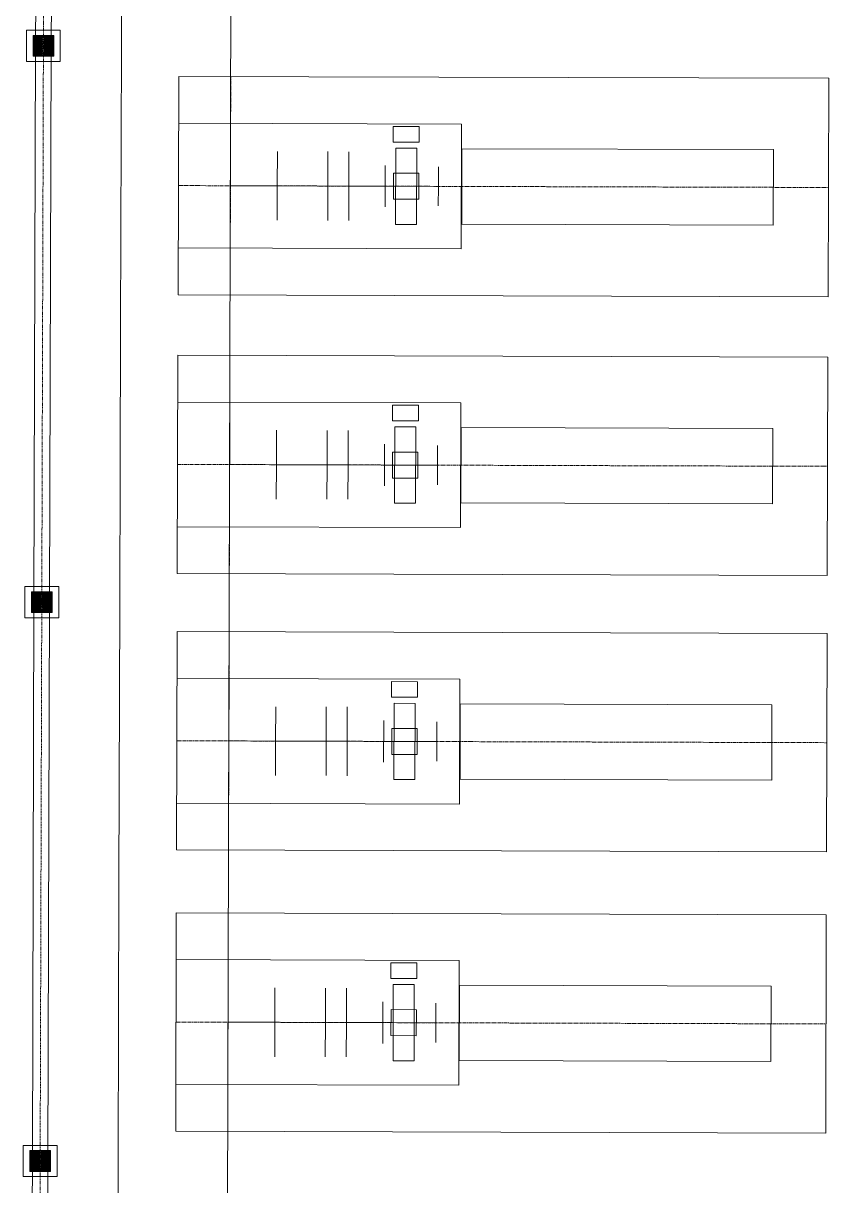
# Model space of a CAD drawing. Header units: feet. Extents: x 2383389 to 2386040, y 1992760 to 1995674.
# Drawn here: x 2384166.7 to 2384321.6, y 1992939.2 to 1993162.8 of the extents above; entities that cross this region are included whole.
import ezdxf

# ---------------------------------------------------------------- set-up
doc = ezdxf.new("R2010")
doc.units = ezdxf.units.FT
doc.header["$MEASUREMENT"] = 0
doc.linetypes.add('CENTER2', pattern=[1.125, 0.75, -0.125, 0.125, -0.125])
doc.linetypes.add('PHANTOM2', pattern=[1.25, 0.625, -0.125, 0.125, -0.125, 0.125, -0.125])
doc.layers.get('0').update_dxf_attribs({"lineweight": 15})
for name, color, linetype in [('0 Center Lines', 60, 'CENTER2'), ('0 Feature Lines', 90, 'Continuous'), ('CJ-TOPO-CONC', 50, 'Continuous'), ('CJ-TOPO-PIPE', 11, 'PHANTOM2')]:
    doc.layers.add(name, color=color, linetype=linetype)
doc.layers.add('0 Construction Lines', color=8, linetype='Continuous', transparency=0.5)
doc.layers.add('C-BLDG-SLAB', color=140, linetype='Continuous', lineweight=0)
for name, color, linetype, lineweight, true_color in [('C-PRKG-CONC', 1, 'Continuous', 0, 0xff0000), ('C-STRM-PIPE', 7, 'Continuous', 0, 0x00cc33), ('C-STRM-STRC', 7, 'Continuous', 0, 0x00cc33)]:
    doc.layers.add(name, color=color, linetype=linetype, lineweight=lineweight, true_color=true_color)

msp = doc.modelspace()

# ---------------------------------------------------------------- linework, layer by layer
at = {"lineweight": 5}
for p, q in [((2384196.56768, 1993143.53787, 276.25), (2384250.98344, 1993143.37915, 276.25)), ((2384206.56763, 1993143.5087, 276.25), (2384206.49763, 1993119.5088, 276.25)), ((2384237.83629, 1993139.91748, 276.25), (2384237.84504, 1993142.91747, 276.25)), ((2384237.84504, 1993142.91747, 276.25), (2384242.84502, 1993142.90288, 276.25)), ((2384242.84502, 1993142.90288, 276.25), (2384242.83627, 1993139.9029, 276.25)), ((2384250.98344, 1993143.37915, 276.25), (2384250.91344, 1993119.37925, 276.25)), ((2384215.55189, 1993138.09652, 276.25), (2384215.53259, 1993131.4825, 276.25)), ((2384225.28135, 1993138.06814, 276.25), (2384225.26206, 1993131.45412, 276.25)), ((2384229.31134, 1993138.05638, 276.25), (2384229.30153, 1993131.44234, 276.25)), ((2384242.83627, 1993139.9029, 276.25), (2384237.83629, 1993139.91748, 276.25)), ((2384238.31189, 1993138.74909, 276.25), (2384238.26911, 1993124.08315, 276.25)), ((2384238.31189, 1993138.74909, 276.25), (2384242.35187, 1993138.7373, 276.25)), ((2384242.35187, 1993138.7373, 276.25), (2384242.30909, 1993124.07137, 276.25)), ((2384236.31314, 1993135.4109, 276.25), (2384236.28987, 1993127.43294, 276.25)), ((2384237.87879, 1993133.91733, 276.25), (2384237.86421, 1993128.91735, 276.25)), ((2384237.87879, 1993133.91733, 276.25), (2384242.75377, 1993133.90311, 276.25)), ((2384242.75377, 1993133.90311, 276.25), (2384242.73918, 1993128.90313, 276.25)), ((2384246.51946, 1993131.39212, 276.25), (2384246.53048, 1993135.1681, 276.25)), ((2384206.53263, 1993131.50875, 276.25), (2384215.53259, 1993131.4825, 276.25)), ((2384215.5133, 1993124.86848, 276.25), (2384215.53259, 1993131.4825, 276.25)), ((2384215.53259, 1993131.4825, 276.25), (2384229.29153, 1993131.44237, 276.25)), ((2384225.24277, 1993124.8401, 276.25), (2384225.26206, 1993131.45412, 276.25)), ((2384229.27275, 1993124.82835, 276.25), (2384229.30153, 1993131.44234, 276.25)), ((2384229.30153, 1993131.44234, 276.25), (2384236.3015, 1993131.42192, 276.25)), ((2384236.3015, 1993131.42192, 276.25), (2384246.51946, 1993131.39212, 276.25)), ((2384246.51946, 1993131.39212, 276.25), (2384246.50845, 1993127.61613, 276.25)), ((2384237.86421, 1993128.91735, 276.25), (2384242.73918, 1993128.90313, 276.25)), ((2384238.26911, 1993124.08315, 276.25), (2384242.30909, 1993124.07137, 276.25)), ((2384250.91344, 1993119.37925, 276.25), (2384196.49767, 1993119.53797, 276.25)), ((2384196.41126, 1993089.9131, 276.23), (2384250.82703, 1993089.75437, 276.23)), ((2384206.41122, 1993089.88393, 276.23), (2384206.34121, 1993065.88403, 276.23)), ((2384237.67988, 1993086.29271, 276.23), (2384237.68863, 1993089.2927, 276.23)), ((2384237.68863, 1993089.2927, 276.23), (2384242.6886, 1993089.27811, 276.23)), ((2384242.6886, 1993089.27811, 276.23), (2384242.67985, 1993086.27812, 276.23)), ((2384250.82703, 1993089.75437, 276.23), (2384250.75702, 1993065.75448, 276.23)), ((2384215.39547, 1993084.47175, 276.23), (2384215.37618, 1993077.85773, 276.23)), ((2384225.12494, 1993084.44337, 276.23), (2384225.10564, 1993077.82935, 276.23)), ((2384229.15492, 1993084.43161, 276.23), (2384229.14512, 1993077.81757, 276.23)), ((2384242.67985, 1993086.27812, 276.23), (2384237.67988, 1993086.29271, 276.23)), ((2384238.15547, 1993085.12432, 276.23), (2384238.11269, 1993070.45838, 276.23)), ((2384238.15547, 1993085.12432, 276.23), (2384242.19545, 1993085.11253, 276.23)), ((2384242.19545, 1993085.11253, 276.23), (2384242.15267, 1993070.44659, 276.23)), ((2384236.15672, 1993081.78613, 276.23), (2384236.13345, 1993073.80817, 276.23)), ((2384237.72237, 1993080.29256, 276.23), (2384237.70779, 1993075.29258, 276.23)), ((2384237.72237, 1993080.29256, 276.23), (2384242.59735, 1993080.27834, 276.23)), ((2384242.59735, 1993080.27834, 276.23), (2384242.58277, 1993075.27836, 276.23)), ((2384246.36305, 1993077.76734, 276.23), (2384246.37406, 1993081.54333, 276.23)), ((2384206.37622, 1993077.88398, 276.23), (2384215.37618, 1993077.85773, 276.23)), ((2384215.35688, 1993071.24371, 276.23), (2384215.37618, 1993077.85773, 276.23)), ((2384215.37618, 1993077.85773, 276.23), (2384229.13512, 1993077.8176, 276.23)), ((2384225.08635, 1993071.21533, 276.23), (2384225.10564, 1993077.82935, 276.23)), ((2384229.11634, 1993071.20358, 276.23), (2384229.14512, 1993077.81757, 276.23)), ((2384229.14512, 1993077.81757, 276.23), (2384236.14509, 1993077.79715, 276.23)), ((2384236.14509, 1993077.79715, 276.23), (2384246.36305, 1993077.76734, 276.23)), ((2384246.36305, 1993077.76734, 276.23), (2384246.35203, 1993073.99136, 276.23)), ((2384237.70779, 1993075.29258, 276.23), (2384242.58277, 1993075.27836, 276.23)), ((2384238.11269, 1993070.45838, 276.23), (2384242.15267, 1993070.44659, 276.23)), ((2384250.75702, 1993065.75448, 276.23), (2384196.34126, 1993065.9132, 276.23)), ((2384196.25621, 1993036.75541, 276.23), (2384250.67197, 1993036.59669, 276.23)), ((2384206.25616, 1993036.72624, 276.23), (2384206.18616, 1993012.72634, 276.23)), ((2384237.52482, 1993033.13502, 276.23), (2384237.53357, 1993036.13501, 276.23)), ((2384237.53357, 1993036.13501, 276.23), (2384242.53355, 1993036.12042, 276.23)), ((2384242.53355, 1993036.12042, 276.23), (2384242.5248, 1993033.12044, 276.23)), ((2384250.67197, 1993036.59669, 276.23), (2384250.60197, 1993012.59679, 276.23)), ((2384242.5248, 1993033.12044, 276.23), (2384237.52482, 1993033.13502, 276.23)), ((2384215.24042, 1993031.31406, 276.23), (2384215.22112, 1993024.70004, 276.23)), ((2384224.96988, 1993031.28568, 276.23), (2384224.95059, 1993024.67166, 276.23)), ((2384228.99987, 1993031.27392, 276.23), (2384228.99006, 1993024.65988, 276.23)), ((2384238.00042, 1993031.96663, 276.23), (2384237.95764, 1993017.30069, 276.23)), ((2384238.00042, 1993031.96663, 276.23), (2384242.0404, 1993031.95485, 276.23)), ((2384242.0404, 1993031.95485, 276.23), (2384241.99762, 1993017.28891, 276.23)), ((2384236.00167, 1993028.62845, 276.23), (2384235.9784, 1993020.65048, 276.23)), ((2384246.20799, 1993024.60966, 276.23), (2384246.21901, 1993028.38564, 276.23)), ((2384237.56732, 1993027.13487, 276.23), (2384237.55274, 1993022.13489, 276.23)), ((2384237.56732, 1993027.13487, 276.23), (2384242.4423, 1993027.12065, 276.23)), ((2384242.4423, 1993027.12065, 276.23), (2384242.42772, 1993022.12067, 276.23)), ((2384206.22116, 1993024.72629, 276.23), (2384215.22112, 1993024.70004, 276.23)), ((2384215.20183, 1993018.08603, 276.23), (2384215.22112, 1993024.70004, 276.23)), ((2384215.22112, 1993024.70004, 276.23), (2384228.98006, 1993024.65991, 276.23)), ((2384224.9313, 1993018.05765, 276.23), (2384224.95059, 1993024.67166, 276.23)), ((2384228.96128, 1993018.04589, 276.23), (2384228.99006, 1993024.65988, 276.23)), ((2384228.99006, 1993024.65988, 276.23), (2384235.99003, 1993024.63946, 276.23)), ((2384235.99003, 1993024.63946, 276.23), (2384246.20799, 1993024.60966, 276.23)), ((2384246.20799, 1993024.60966, 276.23), (2384246.19698, 1993020.83367, 276.23)), ((2384237.55274, 1993022.13489, 276.23), (2384242.42772, 1993022.12067, 276.23)), ((2384237.95764, 1993017.30069, 276.23), (2384241.99762, 1993017.28891, 276.23)), ((2384250.60197, 1993012.59679, 276.23), (2384196.1862, 1993012.75551, 276.23)), ((2384196.09843, 1992982.66355, 276.21), (2384250.5142, 1992982.50483, 276.21)), ((2384206.09839, 1992982.63439, 276.21), (2384206.02838, 1992958.63449, 276.21)), ((2384237.36704, 1992979.04316, 276.21), (2384237.37579, 1992982.04315, 276.21)), ((2384237.37579, 1992982.04315, 276.21), (2384242.37577, 1992982.02857, 276.21)), ((2384242.37577, 1992982.02857, 276.21), (2384242.36702, 1992979.02858, 276.21)), ((2384250.5142, 1992982.50483, 276.21), (2384250.44419, 1992958.50493, 276.21)), ((2384215.08264, 1992977.2222, 276.21), (2384215.06334, 1992970.60819, 276.21)), ((2384224.8121, 1992977.19382, 276.21), (2384224.79281, 1992970.57981, 276.21)), ((2384228.84209, 1992977.18207, 276.21), (2384228.83229, 1992970.56802, 276.21)), ((2384242.36702, 1992979.02858, 276.21), (2384237.36704, 1992979.04316, 276.21)), ((2384237.84264, 1992977.87477, 276.21), (2384237.79986, 1992963.20883, 276.21)), ((2384237.84264, 1992977.87477, 276.21), (2384241.88262, 1992977.86299, 276.21)), ((2384241.88262, 1992977.86299, 276.21), (2384241.83984, 1992963.19705, 276.21)), ((2384235.84389, 1992974.53659, 276.21), (2384235.82062, 1992966.55862, 276.21)), ((2384237.40954, 1992973.04302, 276.21), (2384237.39496, 1992968.04304, 276.21)), ((2384237.40954, 1992973.04302, 276.21), (2384242.28452, 1992973.0288, 276.21)), ((2384242.28452, 1992973.0288, 276.21), (2384242.26994, 1992968.02882, 276.21)), ((2384246.05021, 1992970.5178, 276.21), (2384246.06123, 1992974.29378, 276.21)), ((2384206.06338, 1992970.63444, 276.21), (2384215.06334, 1992970.60819, 276.21)), ((2384215.04405, 1992963.99417, 276.21), (2384215.06334, 1992970.60819, 276.21)), ((2384215.06334, 1992970.60819, 276.21), (2384228.82229, 1992970.56805, 276.21)), ((2384224.77352, 1992963.96579, 276.21), (2384224.79281, 1992970.57981, 276.21)), ((2384228.8035, 1992963.95403, 276.21), (2384228.83229, 1992970.56802, 276.21)), ((2384228.83229, 1992970.56802, 276.21), (2384235.83226, 1992970.54761, 276.21)), ((2384235.83226, 1992970.54761, 276.21), (2384246.05021, 1992970.5178, 276.21)), ((2384246.05021, 1992970.5178, 276.21), (2384246.0392, 1992966.74182, 276.21)), ((2384237.39496, 1992968.04304, 276.21), (2384242.26994, 1992968.02882, 276.21)), ((2384237.79986, 1992963.20883, 276.21), (2384241.83984, 1992963.19705, 276.21)), ((2384250.44419, 1992958.50493, 276.21), (2384196.02842, 1992958.66366, 276.21))]:
    msp.add_line(p, q, dxfattribs=at)
at = {"layer": '0 Center Lines', "color": 2, "lineweight": 5}
for p, q in [((2384206.47138, 1993110.50884, -0.85981), (2384206.59388, 1993152.50866, -0.85981)), ((2384196.53267, 1993131.53792, 276.25), (2384321.53214, 1993131.17331, 276.25)), ((2384206.31496, 1993056.88407, -0.87981), (2384206.43747, 1993098.88389, -0.87981)), ((2384196.37626, 1993077.91315, 276.23), (2384321.37573, 1993077.54854, 276.23)), ((2384206.15991, 1993003.72638, -0.87981), (2384206.28242, 1993045.7262, -0.87981)), ((2384196.2212, 1993024.75546, 276.23), (2384321.22067, 1993024.39086, 276.23)), ((2384206.00213, 1992949.63453, -0.89981), (2384206.12464, 1992991.63435, -0.89981)), ((2384196.06343, 1992970.66361, 276.21), (2384321.06289, 1992970.299, 276.21))]:
    msp.add_line(p, q, dxfattribs=at)
at = {"layer": '0 Construction Lines', "color": 6, "lineweight": 5}
msp.add_line((2384207.06313, 1993313.38298, -0.83981), (2384205.84571, 1992896.00975, -0.89981), dxfattribs=at)
at = {"layer": '0 Feature Lines', "lineweight": 5}
for points, elevation in [([(2384251.05359, 1993138.62892), (2384310.97333, 1993138.45414), (2384310.93104, 1993123.95421), (2384251.01129, 1993124.12898)], 276.25), ([(2384250.89717, 1993085.00415), (2384310.81692, 1993084.82937), (2384310.77462, 1993070.32943), (2384250.85488, 1993070.50421)], 276.23), ([(2384250.74212, 1993031.84646), (2384310.66186, 1993031.67169), (2384310.61957, 1993017.17175), (2384250.69983, 1993017.34652)], 276.23), ([(2384250.58434, 1992977.75461), (2384310.50409, 1992977.57983), (2384310.46179, 1992963.07989), (2384250.54205, 1992963.25467)], 276.21)]:
    msp.add_lwpolyline(points, close=True, dxfattribs=dict(at, elevation=elevation))
at = {"layer": 'C-BLDG-SLAB', "elevation": 276.25}
msp.add_lwpolyline([(2384196.47142, 1993110.53801), (2384321.47089, 1993110.1734), (2384321.5934, 1993152.17323), (2384196.59393, 1993152.53783), (2384196.47142, 1993110.53801)], close=True, dxfattribs=at)
at = {"layer": 'C-PRKG-CONC', "elevation": 276.4149}
msp.add_lwpolyline([(2384185.64228, 1993185.49021), (2384185.56302, 1993158.31536), (2384185.40583, 1993104.4264), (2384185.32685, 1993077.34865), (2384185.25081, 1993051.27914), (2384185.0947, 1992997.76083), (2384185.01571, 1992970.67952), (2384184.93753, 1992943.8761), (2384184.87936, 1992923.93337)], dxfattribs=at)
at = {"layer": 'C-STRM-PIPE', "color": 102, "linetype": 'Continuous', "lineweight": 0, "true_color": 0x00cc33}
for p, q in [((2384169.37612, 1993265.6802), (2384169.06331, 1993158.44014)), ((2384172.3761, 1993265.67145), (2384172.0633, 1993158.43139)), ((2384169.06331, 1993158.44014), (2384168.75116, 1993051.42414)), ((2384172.0633, 1993158.43139), (2384171.75115, 1993051.41539)), ((2384168.75116, 1993051.42414), (2384168.43765, 1992943.94193)), ((2384171.75115, 1993051.41539), (2384171.43764, 1992943.93318)), ((2384168.43765, 1992943.94193), (2384168.20442, 1992863.98176)), ((2384171.43764, 1992943.93318), (2384171.2044, 1992863.97301))]:
    msp.add_line(p, q, dxfattribs=at)
at = {"layer": 'C-STRM-STRC'}
for points in [[(2384173.8133, 1993161.43576, 0), (2384173.8133, 1993155.43576, 0), (2384167.3133, 1993155.43576, 0), (2384167.3133, 1993161.43576, 0), (2384173.8133, 1993161.43576, 0)], [(2384172.5633, 1993160.43576, 0), (2384172.5633, 1993156.43576, 0), (2384168.5633, 1993156.43576, 0), (2384168.5633, 1993160.43576, 0), (2384172.5633, 1993160.43576, 0)], [(2384168.71036, 1993160.28871, 0), (2384168.71036, 1993160.16125, 0), (2384169.52409, 1993160.16125, 0), (2384169.52409, 1993160.28871, 0), (2384168.71036, 1993160.28871, 0)], [(2384169.60252, 1993160.28871, 0), (2384169.60252, 1993160.16125, 0), (2384170.41625, 1993160.16125, 0), (2384170.41625, 1993160.28871, 0), (2384169.60252, 1993160.28871, 0)], [(2384170.71036, 1993160.28871, 0), (2384170.71036, 1993160.16125, 0), (2384171.52409, 1993160.16125, 0), (2384171.52409, 1993160.28871, 0), (2384170.71036, 1993160.28871, 0)], [(2384171.60252, 1993160.28871, 0), (2384171.60252, 1993160.16125, 0), (2384172.41625, 1993160.16125, 0), (2384172.41625, 1993160.28871, 0), (2384171.60252, 1993160.28871, 0)], [(2384168.71036, 1993160.06321, 0), (2384168.71036, 1993159.93576, 0), (2384169.52409, 1993159.93576, 0), (2384169.52409, 1993160.06321, 0), (2384168.71036, 1993160.06321, 0)], [(2384168.71036, 1993159.83772, 0), (2384168.71036, 1993159.71027, 0), (2384169.52409, 1993159.71027, 0), (2384169.52409, 1993159.83772, 0), (2384168.71036, 1993159.83772, 0)], [(2384168.71036, 1993159.61223, 0), (2384168.71036, 1993159.48478, 0), (2384169.52409, 1993159.48478, 0), (2384169.52409, 1993159.61223, 0), (2384168.71036, 1993159.61223, 0)], [(2384168.71036, 1993159.38674, 0), (2384168.71036, 1993159.25929, 0), (2384169.52409, 1993159.25929, 0), (2384169.52409, 1993159.38674, 0), (2384168.71036, 1993159.38674, 0)], [(2384168.71036, 1993159.16125, 0), (2384168.71036, 1993159.0338, 0), (2384169.52409, 1993159.0338, 0), (2384169.52409, 1993159.16125, 0), (2384168.71036, 1993159.16125, 0)], [(2384168.71036, 1993158.93576, 0), (2384168.71036, 1993158.80831, 0), (2384169.52409, 1993158.80831, 0), (2384169.52409, 1993158.93576, 0), (2384168.71036, 1993158.93576, 0)], [(2384168.71036, 1993158.71027, 0), (2384168.71036, 1993158.58282, 0), (2384169.52409, 1993158.58282, 0), (2384169.52409, 1993158.71027, 0), (2384168.71036, 1993158.71027, 0)], [(2384168.71036, 1993158.48478, 0), (2384168.71036, 1993158.35733, 0), (2384169.52409, 1993158.35733, 0), (2384169.52409, 1993158.48478, 0), (2384168.71036, 1993158.48478, 0)], [(2384168.71036, 1993158.28871, 0), (2384168.71036, 1993158.16125, 0), (2384169.52409, 1993158.16125, 0), (2384169.52409, 1993158.28871, 0), (2384168.71036, 1993158.28871, 0)], [(2384168.71036, 1993158.06321, 0), (2384168.71036, 1993157.93576, 0), (2384169.52409, 1993157.93576, 0), (2384169.52409, 1993158.06321, 0), (2384168.71036, 1993158.06321, 0)], [(2384169.60252, 1993160.06321, 0), (2384169.60252, 1993159.93576, 0), (2384170.41625, 1993159.93576, 0), (2384170.41625, 1993160.06321, 0), (2384169.60252, 1993160.06321, 0)], [(2384169.60252, 1993159.83772, 0), (2384169.60252, 1993159.71027, 0), (2384170.41625, 1993159.71027, 0), (2384170.41625, 1993159.83772, 0), (2384169.60252, 1993159.83772, 0)], [(2384169.60252, 1993159.61223, 0), (2384169.60252, 1993159.48478, 0), (2384170.41625, 1993159.48478, 0), (2384170.41625, 1993159.61223, 0), (2384169.60252, 1993159.61223, 0)], [(2384169.60252, 1993159.38674, 0), (2384169.60252, 1993159.25929, 0), (2384170.41625, 1993159.25929, 0), (2384170.41625, 1993159.38674, 0), (2384169.60252, 1993159.38674, 0)], [(2384169.60252, 1993159.16125, 0), (2384169.60252, 1993159.0338, 0), (2384170.41625, 1993159.0338, 0), (2384170.41625, 1993159.16125, 0), (2384169.60252, 1993159.16125, 0)], [(2384169.60252, 1993158.93576, 0), (2384169.60252, 1993158.80831, 0), (2384170.41625, 1993158.80831, 0), (2384170.41625, 1993158.93576, 0), (2384169.60252, 1993158.93576, 0)], [(2384169.60252, 1993158.71027, 0), (2384169.60252, 1993158.58282, 0), (2384170.41625, 1993158.58282, 0), (2384170.41625, 1993158.71027, 0), (2384169.60252, 1993158.71027, 0)], [(2384169.60252, 1993158.48478, 0), (2384169.60252, 1993158.35733, 0), (2384170.41625, 1993158.35733, 0), (2384170.41625, 1993158.48478, 0), (2384169.60252, 1993158.48478, 0)], [(2384169.60252, 1993158.28871, 0), (2384169.60252, 1993158.16125, 0), (2384170.41625, 1993158.16125, 0), (2384170.41625, 1993158.28871, 0), (2384169.60252, 1993158.28871, 0)], [(2384169.60252, 1993158.06321, 0), (2384169.60252, 1993157.93576, 0), (2384170.41625, 1993157.93576, 0), (2384170.41625, 1993158.06321, 0), (2384169.60252, 1993158.06321, 0)], [(2384170.71036, 1993160.06321, 0), (2384170.71036, 1993159.93576, 0), (2384171.52409, 1993159.93576, 0), (2384171.52409, 1993160.06321, 0), (2384170.71036, 1993160.06321, 0)], [(2384170.71036, 1993159.83772, 0), (2384170.71036, 1993159.71027, 0), (2384171.52409, 1993159.71027, 0), (2384171.52409, 1993159.83772, 0), (2384170.71036, 1993159.83772, 0)], [(2384170.71036, 1993159.61223, 0), (2384170.71036, 1993159.48478, 0), (2384171.52409, 1993159.48478, 0), (2384171.52409, 1993159.61223, 0), (2384170.71036, 1993159.61223, 0)], [(2384170.71036, 1993159.38674, 0), (2384170.71036, 1993159.25929, 0), (2384171.52409, 1993159.25929, 0), (2384171.52409, 1993159.38674, 0), (2384170.71036, 1993159.38674, 0)], [(2384170.71036, 1993159.16125, 0), (2384170.71036, 1993159.0338, 0), (2384171.52409, 1993159.0338, 0), (2384171.52409, 1993159.16125, 0), (2384170.71036, 1993159.16125, 0)], [(2384170.71036, 1993158.93576, 0), (2384170.71036, 1993158.80831, 0), (2384171.52409, 1993158.80831, 0), (2384171.52409, 1993158.93576, 0), (2384170.71036, 1993158.93576, 0)], [(2384170.71036, 1993158.71027, 0), (2384170.71036, 1993158.58282, 0), (2384171.52409, 1993158.58282, 0), (2384171.52409, 1993158.71027, 0), (2384170.71036, 1993158.71027, 0)], [(2384170.71036, 1993158.48478, 0), (2384170.71036, 1993158.35733, 0), (2384171.52409, 1993158.35733, 0), (2384171.52409, 1993158.48478, 0), (2384170.71036, 1993158.48478, 0)], [(2384170.71036, 1993158.28871, 0), (2384170.71036, 1993158.16125, 0), (2384171.52409, 1993158.16125, 0), (2384171.52409, 1993158.28871, 0), (2384170.71036, 1993158.28871, 0)], [(2384170.71036, 1993158.06321, 0), (2384170.71036, 1993157.93576, 0), (2384171.52409, 1993157.93576, 0), (2384171.52409, 1993158.06321, 0), (2384170.71036, 1993158.06321, 0)], [(2384171.60252, 1993160.06321, 0), (2384171.60252, 1993159.93576, 0), (2384172.41625, 1993159.93576, 0), (2384172.41625, 1993160.06321, 0), (2384171.60252, 1993160.06321, 0)], [(2384171.60252, 1993159.83772, 0), (2384171.60252, 1993159.71027, 0), (2384172.41625, 1993159.71027, 0), (2384172.41625, 1993159.83772, 0), (2384171.60252, 1993159.83772, 0)], [(2384171.60252, 1993159.61223, 0), (2384171.60252, 1993159.48478, 0), (2384172.41625, 1993159.48478, 0), (2384172.41625, 1993159.61223, 0), (2384171.60252, 1993159.61223, 0)], [(2384171.60252, 1993159.38674, 0), (2384171.60252, 1993159.25929, 0), (2384172.41625, 1993159.25929, 0), (2384172.41625, 1993159.38674, 0), (2384171.60252, 1993159.38674, 0)], [(2384171.60252, 1993159.16125, 0), (2384171.60252, 1993159.0338, 0), (2384172.41625, 1993159.0338, 0), (2384172.41625, 1993159.16125, 0), (2384171.60252, 1993159.16125, 0)], [(2384171.60252, 1993158.93576, 0), (2384171.60252, 1993158.80831, 0), (2384172.41625, 1993158.80831, 0), (2384172.41625, 1993158.93576, 0), (2384171.60252, 1993158.93576, 0)], [(2384171.60252, 1993158.71027, 0), (2384171.60252, 1993158.58282, 0), (2384172.41625, 1993158.58282, 0), (2384172.41625, 1993158.71027, 0), (2384171.60252, 1993158.71027, 0)], [(2384171.60252, 1993158.48478, 0), (2384171.60252, 1993158.35733, 0), (2384172.41625, 1993158.35733, 0), (2384172.41625, 1993158.48478, 0), (2384171.60252, 1993158.48478, 0)], [(2384171.60252, 1993158.28871, 0), (2384171.60252, 1993158.16125, 0), (2384172.41625, 1993158.16125, 0), (2384172.41625, 1993158.28871, 0), (2384171.60252, 1993158.28871, 0)], [(2384171.60252, 1993158.06321, 0), (2384171.60252, 1993157.93576, 0), (2384172.41625, 1993157.93576, 0), (2384172.41625, 1993158.06321, 0), (2384171.60252, 1993158.06321, 0)], [(2384168.71036, 1993157.83772, 0), (2384168.71036, 1993157.71027, 0), (2384169.52409, 1993157.71027, 0), (2384169.52409, 1993157.83772, 0), (2384168.71036, 1993157.83772, 0)], [(2384168.71036, 1993157.61223, 0), (2384168.71036, 1993157.48478, 0), (2384169.52409, 1993157.48478, 0), (2384169.52409, 1993157.61223, 0), (2384168.71036, 1993157.61223, 0)], [(2384168.71036, 1993157.38674, 0), (2384168.71036, 1993157.25929, 0), (2384169.52409, 1993157.25929, 0), (2384169.52409, 1993157.38674, 0), (2384168.71036, 1993157.38674, 0)], [(2384168.71036, 1993157.16125, 0), (2384168.71036, 1993157.0338, 0), (2384169.52409, 1993157.0338, 0), (2384169.52409, 1993157.16125, 0), (2384168.71036, 1993157.16125, 0)], [(2384168.71036, 1993156.93576, 0), (2384168.71036, 1993156.80831, 0), (2384169.52409, 1993156.80831, 0), (2384169.52409, 1993156.93576, 0), (2384168.71036, 1993156.93576, 0)], [(2384168.71036, 1993156.71027, 0), (2384168.71036, 1993156.58282, 0), (2384169.52409, 1993156.58282, 0), (2384169.52409, 1993156.71027, 0), (2384168.71036, 1993156.71027, 0)], [(2384169.60252, 1993157.83772, 0), (2384169.60252, 1993157.71027, 0), (2384170.41625, 1993157.71027, 0), (2384170.41625, 1993157.83772, 0), (2384169.60252, 1993157.83772, 0)], [(2384169.60252, 1993157.61223, 0), (2384169.60252, 1993157.48478, 0), (2384170.41625, 1993157.48478, 0), (2384170.41625, 1993157.61223, 0), (2384169.60252, 1993157.61223, 0)], [(2384169.60252, 1993157.38674, 0), (2384169.60252, 1993157.25929, 0), (2384170.41625, 1993157.25929, 0), (2384170.41625, 1993157.38674, 0), (2384169.60252, 1993157.38674, 0)], [(2384169.60252, 1993157.16125, 0), (2384169.60252, 1993157.0338, 0), (2384170.41625, 1993157.0338, 0), (2384170.41625, 1993157.16125, 0), (2384169.60252, 1993157.16125, 0)], [(2384169.60252, 1993156.93576, 0), (2384169.60252, 1993156.80831, 0), (2384170.41625, 1993156.80831, 0), (2384170.41625, 1993156.93576, 0), (2384169.60252, 1993156.93576, 0)], [(2384169.60252, 1993156.71027, 0), (2384169.60252, 1993156.58282, 0), (2384170.41625, 1993156.58282, 0), (2384170.41625, 1993156.71027, 0), (2384169.60252, 1993156.71027, 0)], [(2384170.71036, 1993157.83772, 0), (2384170.71036, 1993157.71027, 0), (2384171.52409, 1993157.71027, 0), (2384171.52409, 1993157.83772, 0), (2384170.71036, 1993157.83772, 0)], [(2384170.71036, 1993157.61223, 0), (2384170.71036, 1993157.48478, 0), (2384171.52409, 1993157.48478, 0), (2384171.52409, 1993157.61223, 0), (2384170.71036, 1993157.61223, 0)], [(2384170.71036, 1993157.38674, 0), (2384170.71036, 1993157.25929, 0), (2384171.52409, 1993157.25929, 0), (2384171.52409, 1993157.38674, 0), (2384170.71036, 1993157.38674, 0)], [(2384170.71036, 1993157.16125, 0), (2384170.71036, 1993157.0338, 0), (2384171.52409, 1993157.0338, 0), (2384171.52409, 1993157.16125, 0), (2384170.71036, 1993157.16125, 0)], [(2384170.71036, 1993156.93576, 0), (2384170.71036, 1993156.80831, 0), (2384171.52409, 1993156.80831, 0), (2384171.52409, 1993156.93576, 0), (2384170.71036, 1993156.93576, 0)], [(2384170.71036, 1993156.71027, 0), (2384170.71036, 1993156.58282, 0), (2384171.52409, 1993156.58282, 0), (2384171.52409, 1993156.71027, 0), (2384170.71036, 1993156.71027, 0)], [(2384171.60252, 1993157.83772, 0), (2384171.60252, 1993157.71027, 0), (2384172.41625, 1993157.71027, 0), (2384172.41625, 1993157.83772, 0), (2384171.60252, 1993157.83772, 0)], [(2384171.60252, 1993157.61223, 0), (2384171.60252, 1993157.48478, 0), (2384172.41625, 1993157.48478, 0), (2384172.41625, 1993157.61223, 0), (2384171.60252, 1993157.61223, 0)], [(2384171.60252, 1993157.38674, 0), (2384171.60252, 1993157.25929, 0), (2384172.41625, 1993157.25929, 0), (2384172.41625, 1993157.38674, 0), (2384171.60252, 1993157.38674, 0)], [(2384171.60252, 1993157.16125, 0), (2384171.60252, 1993157.0338, 0), (2384172.41625, 1993157.0338, 0), (2384172.41625, 1993157.16125, 0), (2384171.60252, 1993157.16125, 0)], [(2384171.60252, 1993156.93576, 0), (2384171.60252, 1993156.80831, 0), (2384172.41625, 1993156.80831, 0), (2384172.41625, 1993156.93576, 0), (2384171.60252, 1993156.93576, 0)], [(2384171.60252, 1993156.71027, 0), (2384171.60252, 1993156.58282, 0), (2384172.41625, 1993156.58282, 0), (2384172.41625, 1993156.71027, 0), (2384171.60252, 1993156.71027, 0)], [(2384173.50115, 1993054.41976, 0), (2384173.50115, 1993048.41976, 0), (2384167.00115, 1993048.41976, 0), (2384167.00115, 1993054.41976, 0), (2384173.50115, 1993054.41976, 0)], [(2384172.25115, 1993053.41976, 0), (2384172.25115, 1993049.41976, 0), (2384168.25115, 1993049.41976, 0), (2384168.25115, 1993053.41976, 0), (2384172.25115, 1993053.41976, 0)], [(2384168.39821, 1993053.2727, 0), (2384168.39821, 1993053.14525, 0), (2384169.21194, 1993053.14525, 0), (2384169.21194, 1993053.2727, 0), (2384168.39821, 1993053.2727, 0)], [(2384168.39821, 1993053.04721, 0), (2384168.39821, 1993052.91976, 0), (2384169.21194, 1993052.91976, 0), (2384169.21194, 1993053.04721, 0), (2384168.39821, 1993053.04721, 0)], [(2384169.29037, 1993053.2727, 0), (2384169.29037, 1993053.14525, 0), (2384170.10409, 1993053.14525, 0), (2384170.10409, 1993053.2727, 0), (2384169.29037, 1993053.2727, 0)], [(2384169.29037, 1993053.04721, 0), (2384169.29037, 1993052.91976, 0), (2384170.10409, 1993052.91976, 0), (2384170.10409, 1993053.04721, 0), (2384169.29037, 1993053.04721, 0)], [(2384170.39821, 1993053.2727, 0), (2384170.39821, 1993053.14525, 0), (2384171.21194, 1993053.14525, 0), (2384171.21194, 1993053.2727, 0), (2384170.39821, 1993053.2727, 0)], [(2384170.39821, 1993053.04721, 0), (2384170.39821, 1993052.91976, 0), (2384171.21194, 1993052.91976, 0), (2384171.21194, 1993053.04721, 0), (2384170.39821, 1993053.04721, 0)], [(2384171.29037, 1993053.2727, 0), (2384171.29037, 1993053.14525, 0), (2384172.10409, 1993053.14525, 0), (2384172.10409, 1993053.2727, 0), (2384171.29037, 1993053.2727, 0)], [(2384171.29037, 1993053.04721, 0), (2384171.29037, 1993052.91976, 0), (2384172.10409, 1993052.91976, 0), (2384172.10409, 1993053.04721, 0), (2384171.29037, 1993053.04721, 0)], [(2384168.39821, 1993052.82172, 0), (2384168.39821, 1993052.69427, 0), (2384169.21194, 1993052.69427, 0), (2384169.21194, 1993052.82172, 0), (2384168.39821, 1993052.82172, 0)], [(2384168.39821, 1993052.59623, 0), (2384168.39821, 1993052.46878, 0), (2384169.21194, 1993052.46878, 0), (2384169.21194, 1993052.59623, 0), (2384168.39821, 1993052.59623, 0)], [(2384168.39821, 1993052.37074, 0), (2384168.39821, 1993052.24329, 0), (2384169.21194, 1993052.24329, 0), (2384169.21194, 1993052.37074, 0), (2384168.39821, 1993052.37074, 0)], [(2384168.39821, 1993052.14525, 0), (2384168.39821, 1993052.0178, 0), (2384169.21194, 1993052.0178, 0), (2384169.21194, 1993052.14525, 0), (2384168.39821, 1993052.14525, 0)], [(2384168.39821, 1993051.91976, 0), (2384168.39821, 1993051.79231, 0), (2384169.21194, 1993051.79231, 0), (2384169.21194, 1993051.91976, 0), (2384168.39821, 1993051.91976, 0)], [(2384168.39821, 1993051.69427, 0), (2384168.39821, 1993051.56682, 0), (2384169.21194, 1993051.56682, 0), (2384169.21194, 1993051.69427, 0), (2384168.39821, 1993051.69427, 0)], [(2384168.39821, 1993051.46878, 0), (2384168.39821, 1993051.34133, 0), (2384169.21194, 1993051.34133, 0), (2384169.21194, 1993051.46878, 0), (2384168.39821, 1993051.46878, 0)], [(2384168.39821, 1993051.2727, 0), (2384168.39821, 1993051.14525, 0), (2384169.21194, 1993051.14525, 0), (2384169.21194, 1993051.2727, 0), (2384168.39821, 1993051.2727, 0)], [(2384168.39821, 1993051.04721, 0), (2384168.39821, 1993050.91976, 0), (2384169.21194, 1993050.91976, 0), (2384169.21194, 1993051.04721, 0), (2384168.39821, 1993051.04721, 0)], [(2384168.39821, 1993050.82172, 0), (2384168.39821, 1993050.69427, 0), (2384169.21194, 1993050.69427, 0), (2384169.21194, 1993050.82172, 0), (2384168.39821, 1993050.82172, 0)], [(2384169.29037, 1993052.82172, 0), (2384169.29037, 1993052.69427, 0), (2384170.10409, 1993052.69427, 0), (2384170.10409, 1993052.82172, 0), (2384169.29037, 1993052.82172, 0)], [(2384169.29037, 1993052.59623, 0), (2384169.29037, 1993052.46878, 0), (2384170.10409, 1993052.46878, 0), (2384170.10409, 1993052.59623, 0), (2384169.29037, 1993052.59623, 0)], [(2384169.29037, 1993052.37074, 0), (2384169.29037, 1993052.24329, 0), (2384170.10409, 1993052.24329, 0), (2384170.10409, 1993052.37074, 0), (2384169.29037, 1993052.37074, 0)], [(2384169.29037, 1993052.14525, 0), (2384169.29037, 1993052.0178, 0), (2384170.10409, 1993052.0178, 0), (2384170.10409, 1993052.14525, 0), (2384169.29037, 1993052.14525, 0)], [(2384169.29037, 1993051.91976, 0), (2384169.29037, 1993051.79231, 0), (2384170.10409, 1993051.79231, 0), (2384170.10409, 1993051.91976, 0), (2384169.29037, 1993051.91976, 0)], [(2384169.29037, 1993051.69427, 0), (2384169.29037, 1993051.56682, 0), (2384170.10409, 1993051.56682, 0), (2384170.10409, 1993051.69427, 0), (2384169.29037, 1993051.69427, 0)], [(2384169.29037, 1993051.46878, 0), (2384169.29037, 1993051.34133, 0), (2384170.10409, 1993051.34133, 0), (2384170.10409, 1993051.46878, 0), (2384169.29037, 1993051.46878, 0)], [(2384169.29037, 1993051.2727, 0), (2384169.29037, 1993051.14525, 0), (2384170.10409, 1993051.14525, 0), (2384170.10409, 1993051.2727, 0), (2384169.29037, 1993051.2727, 0)], [(2384169.29037, 1993051.04721, 0), (2384169.29037, 1993050.91976, 0), (2384170.10409, 1993050.91976, 0), (2384170.10409, 1993051.04721, 0), (2384169.29037, 1993051.04721, 0)], [(2384169.29037, 1993050.82172, 0), (2384169.29037, 1993050.69427, 0), (2384170.10409, 1993050.69427, 0), (2384170.10409, 1993050.82172, 0), (2384169.29037, 1993050.82172, 0)], [(2384170.39821, 1993052.82172, 0), (2384170.39821, 1993052.69427, 0), (2384171.21194, 1993052.69427, 0), (2384171.21194, 1993052.82172, 0), (2384170.39821, 1993052.82172, 0)], [(2384170.39821, 1993052.59623, 0), (2384170.39821, 1993052.46878, 0), (2384171.21194, 1993052.46878, 0), (2384171.21194, 1993052.59623, 0), (2384170.39821, 1993052.59623, 0)], [(2384170.39821, 1993052.37074, 0), (2384170.39821, 1993052.24329, 0), (2384171.21194, 1993052.24329, 0), (2384171.21194, 1993052.37074, 0), (2384170.39821, 1993052.37074, 0)], [(2384170.39821, 1993052.14525, 0), (2384170.39821, 1993052.0178, 0), (2384171.21194, 1993052.0178, 0), (2384171.21194, 1993052.14525, 0), (2384170.39821, 1993052.14525, 0)], [(2384170.39821, 1993051.91976, 0), (2384170.39821, 1993051.79231, 0), (2384171.21194, 1993051.79231, 0), (2384171.21194, 1993051.91976, 0), (2384170.39821, 1993051.91976, 0)], [(2384170.39821, 1993051.69427, 0), (2384170.39821, 1993051.56682, 0), (2384171.21194, 1993051.56682, 0), (2384171.21194, 1993051.69427, 0), (2384170.39821, 1993051.69427, 0)], [(2384170.39821, 1993051.46878, 0), (2384170.39821, 1993051.34133, 0), (2384171.21194, 1993051.34133, 0), (2384171.21194, 1993051.46878, 0), (2384170.39821, 1993051.46878, 0)], [(2384170.39821, 1993051.2727, 0), (2384170.39821, 1993051.14525, 0), (2384171.21194, 1993051.14525, 0), (2384171.21194, 1993051.2727, 0), (2384170.39821, 1993051.2727, 0)], [(2384170.39821, 1993051.04721, 0), (2384170.39821, 1993050.91976, 0), (2384171.21194, 1993050.91976, 0), (2384171.21194, 1993051.04721, 0), (2384170.39821, 1993051.04721, 0)], [(2384170.39821, 1993050.82172, 0), (2384170.39821, 1993050.69427, 0), (2384171.21194, 1993050.69427, 0), (2384171.21194, 1993050.82172, 0), (2384170.39821, 1993050.82172, 0)], [(2384171.29037, 1993052.82172, 0), (2384171.29037, 1993052.69427, 0), (2384172.10409, 1993052.69427, 0), (2384172.10409, 1993052.82172, 0), (2384171.29037, 1993052.82172, 0)], [(2384171.29037, 1993052.59623, 0), (2384171.29037, 1993052.46878, 0), (2384172.10409, 1993052.46878, 0), (2384172.10409, 1993052.59623, 0), (2384171.29037, 1993052.59623, 0)], [(2384171.29037, 1993052.37074, 0), (2384171.29037, 1993052.24329, 0), (2384172.10409, 1993052.24329, 0), (2384172.10409, 1993052.37074, 0), (2384171.29037, 1993052.37074, 0)], [(2384171.29037, 1993052.14525, 0), (2384171.29037, 1993052.0178, 0), (2384172.10409, 1993052.0178, 0), (2384172.10409, 1993052.14525, 0), (2384171.29037, 1993052.14525, 0)], [(2384171.29037, 1993051.91976, 0), (2384171.29037, 1993051.79231, 0), (2384172.10409, 1993051.79231, 0), (2384172.10409, 1993051.91976, 0), (2384171.29037, 1993051.91976, 0)], [(2384171.29037, 1993051.69427, 0), (2384171.29037, 1993051.56682, 0), (2384172.10409, 1993051.56682, 0), (2384172.10409, 1993051.69427, 0), (2384171.29037, 1993051.69427, 0)], [(2384171.29037, 1993051.46878, 0), (2384171.29037, 1993051.34133, 0), (2384172.10409, 1993051.34133, 0), (2384172.10409, 1993051.46878, 0), (2384171.29037, 1993051.46878, 0)], [(2384171.29037, 1993051.2727, 0), (2384171.29037, 1993051.14525, 0), (2384172.10409, 1993051.14525, 0), (2384172.10409, 1993051.2727, 0), (2384171.29037, 1993051.2727, 0)], [(2384171.29037, 1993051.04721, 0), (2384171.29037, 1993050.91976, 0), (2384172.10409, 1993050.91976, 0), (2384172.10409, 1993051.04721, 0), (2384171.29037, 1993051.04721, 0)], [(2384171.29037, 1993050.82172, 0), (2384171.29037, 1993050.69427, 0), (2384172.10409, 1993050.69427, 0), (2384172.10409, 1993050.82172, 0), (2384171.29037, 1993050.82172, 0)], [(2384168.39821, 1993050.59623, 0), (2384168.39821, 1993050.46878, 0), (2384169.21194, 1993050.46878, 0), (2384169.21194, 1993050.59623, 0), (2384168.39821, 1993050.59623, 0)], [(2384168.39821, 1993050.37074, 0), (2384168.39821, 1993050.24329, 0), (2384169.21194, 1993050.24329, 0), (2384169.21194, 1993050.37074, 0), (2384168.39821, 1993050.37074, 0)], [(2384168.39821, 1993050.14525, 0), (2384168.39821, 1993050.0178, 0), (2384169.21194, 1993050.0178, 0), (2384169.21194, 1993050.14525, 0), (2384168.39821, 1993050.14525, 0)], [(2384168.39821, 1993049.91976, 0), (2384168.39821, 1993049.79231, 0), (2384169.21194, 1993049.79231, 0), (2384169.21194, 1993049.91976, 0), (2384168.39821, 1993049.91976, 0)], [(2384168.39821, 1993049.69427, 0), (2384168.39821, 1993049.56682, 0), (2384169.21194, 1993049.56682, 0), (2384169.21194, 1993049.69427, 0), (2384168.39821, 1993049.69427, 0)], [(2384169.29037, 1993050.59623, 0), (2384169.29037, 1993050.46878, 0), (2384170.10409, 1993050.46878, 0), (2384170.10409, 1993050.59623, 0), (2384169.29037, 1993050.59623, 0)], [(2384169.29037, 1993050.37074, 0), (2384169.29037, 1993050.24329, 0), (2384170.10409, 1993050.24329, 0), (2384170.10409, 1993050.37074, 0), (2384169.29037, 1993050.37074, 0)], [(2384169.29037, 1993050.14525, 0), (2384169.29037, 1993050.0178, 0), (2384170.10409, 1993050.0178, 0), (2384170.10409, 1993050.14525, 0), (2384169.29037, 1993050.14525, 0)], [(2384169.29037, 1993049.91976, 0), (2384169.29037, 1993049.79231, 0), (2384170.10409, 1993049.79231, 0), (2384170.10409, 1993049.91976, 0), (2384169.29037, 1993049.91976, 0)], [(2384169.29037, 1993049.69427, 0), (2384169.29037, 1993049.56682, 0), (2384170.10409, 1993049.56682, 0), (2384170.10409, 1993049.69427, 0), (2384169.29037, 1993049.69427, 0)], [(2384170.39821, 1993050.59623, 0), (2384170.39821, 1993050.46878, 0), (2384171.21194, 1993050.46878, 0), (2384171.21194, 1993050.59623, 0), (2384170.39821, 1993050.59623, 0)], [(2384170.39821, 1993050.37074, 0), (2384170.39821, 1993050.24329, 0), (2384171.21194, 1993050.24329, 0), (2384171.21194, 1993050.37074, 0), (2384170.39821, 1993050.37074, 0)], [(2384170.39821, 1993050.14525, 0), (2384170.39821, 1993050.0178, 0), (2384171.21194, 1993050.0178, 0), (2384171.21194, 1993050.14525, 0), (2384170.39821, 1993050.14525, 0)], [(2384170.39821, 1993049.91976, 0), (2384170.39821, 1993049.79231, 0), (2384171.21194, 1993049.79231, 0), (2384171.21194, 1993049.91976, 0), (2384170.39821, 1993049.91976, 0)], [(2384170.39821, 1993049.69427, 0), (2384170.39821, 1993049.56682, 0), (2384171.21194, 1993049.56682, 0), (2384171.21194, 1993049.69427, 0), (2384170.39821, 1993049.69427, 0)], [(2384171.29037, 1993050.59623, 0), (2384171.29037, 1993050.46878, 0), (2384172.10409, 1993050.46878, 0), (2384172.10409, 1993050.59623, 0), (2384171.29037, 1993050.59623, 0)], [(2384171.29037, 1993050.37074, 0), (2384171.29037, 1993050.24329, 0), (2384172.10409, 1993050.24329, 0), (2384172.10409, 1993050.37074, 0), (2384171.29037, 1993050.37074, 0)], [(2384171.29037, 1993050.14525, 0), (2384171.29037, 1993050.0178, 0), (2384172.10409, 1993050.0178, 0), (2384172.10409, 1993050.14525, 0), (2384171.29037, 1993050.14525, 0)], [(2384171.29037, 1993049.91976, 0), (2384171.29037, 1993049.79231, 0), (2384172.10409, 1993049.79231, 0), (2384172.10409, 1993049.91976, 0), (2384171.29037, 1993049.91976, 0)], [(2384171.29037, 1993049.69427, 0), (2384171.29037, 1993049.56682, 0), (2384172.10409, 1993049.56682, 0), (2384172.10409, 1993049.69427, 0), (2384171.29037, 1993049.69427, 0)], [(2384173.18683, 1992946.93843, 0), (2384173.18845, 1992940.93843, 0), (2384166.68845, 1992940.93668, 0), (2384166.68683, 1992946.93668, 0), (2384173.18683, 1992946.93843, 0)], [(2384171.9371, 1992945.9381, 0), (2384171.93818, 1992941.9381, 0), (2384167.93818, 1992941.93701, 0), (2384167.9371, 1992945.93701, 0), (2384171.9371, 1992945.9381, 0)], [(2384168.0842, 1992945.79, 0), (2384168.08424, 1992945.66254, 0), (2384168.89796, 1992945.66276, 0), (2384168.89793, 1992945.79021, 0), (2384168.0842, 1992945.79, 0)], [(2384168.97636, 1992945.79024, 0), (2384168.97639, 1992945.66279, 0), (2384169.79012, 1992945.66301, 0), (2384169.79008, 1992945.79046, 0), (2384168.97636, 1992945.79024, 0)], [(2384170.0842, 1992945.79054, 0), (2384170.08424, 1992945.66308, 0), (2384170.89796, 1992945.6633, 0), (2384170.89793, 1992945.79076, 0), (2384170.0842, 1992945.79054, 0)], [(2384170.97636, 1992945.79078, 0), (2384170.97639, 1992945.66333, 0), (2384171.79012, 1992945.66355, 0), (2384171.79008, 1992945.791, 0), (2384170.97636, 1992945.79078, 0)], [(2384168.08426, 1992945.5645, 0), (2384168.0843, 1992945.43705, 0), (2384168.89802, 1992945.43727, 0), (2384168.89799, 1992945.56472, 0), (2384168.08426, 1992945.5645, 0)], [(2384168.08432, 1992945.33901, 0), (2384168.08436, 1992945.21156, 0), (2384168.89808, 1992945.21178, 0), (2384168.89805, 1992945.33923, 0), (2384168.08432, 1992945.33901, 0)], [(2384168.08438, 1992945.11352, 0), (2384168.08442, 1992944.98607, 0), (2384168.89814, 1992944.98629, 0), (2384168.89811, 1992945.11374, 0), (2384168.08438, 1992945.11352, 0)], [(2384168.08444, 1992944.88803, 0), (2384168.08448, 1992944.76058, 0), (2384168.8982, 1992944.7608, 0), (2384168.89817, 1992944.88825, 0), (2384168.08444, 1992944.88803, 0)], [(2384168.08451, 1992944.66254, 0), (2384168.08454, 1992944.53509, 0), (2384168.89827, 1992944.53531, 0), (2384168.89823, 1992944.66276, 0), (2384168.08451, 1992944.66254, 0)], [(2384168.08457, 1992944.43705, 0), (2384168.0846, 1992944.3096, 0), (2384168.89833, 1992944.30982, 0), (2384168.89829, 1992944.43727, 0), (2384168.08457, 1992944.43705, 0)], [(2384168.08463, 1992944.21156, 0), (2384168.08466, 1992944.08411, 0), (2384168.89839, 1992944.08433, 0), (2384168.89835, 1992944.21178, 0), (2384168.08463, 1992944.21156, 0)], [(2384168.08469, 1992943.98607, 0), (2384168.08472, 1992943.85862, 0), (2384168.89845, 1992943.85884, 0), (2384168.89841, 1992943.98629, 0), (2384168.08469, 1992943.98607, 0)], [(2384168.08474, 1992943.79, 0), (2384168.08478, 1992943.66254, 0), (2384168.8985, 1992943.66276, 0), (2384168.89847, 1992943.79022, 0), (2384168.08474, 1992943.79, 0)], [(2384168.0848, 1992943.5645, 0), (2384168.08484, 1992943.43705, 0), (2384168.89856, 1992943.43727, 0), (2384168.89853, 1992943.56472, 0), (2384168.0848, 1992943.5645, 0)], [(2384168.97642, 1992945.56475, 0), (2384168.97645, 1992945.43729, 0), (2384169.79018, 1992945.43751, 0), (2384169.79014, 1992945.56497, 0), (2384168.97642, 1992945.56475, 0)], [(2384168.97648, 1992945.33926, 0), (2384168.97651, 1992945.2118, 0), (2384169.79024, 1992945.21202, 0), (2384169.79021, 1992945.33948, 0), (2384168.97648, 1992945.33926, 0)], [(2384168.97654, 1992945.11377, 0), (2384168.97658, 1992944.98631, 0), (2384169.7903, 1992944.98653, 0), (2384169.79027, 1992945.11399, 0), (2384168.97654, 1992945.11377, 0)], [(2384168.9766, 1992944.88828, 0), (2384168.97664, 1992944.76082, 0), (2384169.79036, 1992944.76104, 0), (2384169.79033, 1992944.8885, 0), (2384168.9766, 1992944.88828, 0)], [(2384168.97666, 1992944.66279, 0), (2384168.9767, 1992944.53533, 0), (2384169.79042, 1992944.53555, 0), (2384169.79039, 1992944.66301, 0), (2384168.97666, 1992944.66279, 0)], [(2384168.97672, 1992944.4373, 0), (2384168.97676, 1992944.30984, 0), (2384169.79048, 1992944.31006, 0), (2384169.79045, 1992944.43751, 0), (2384168.97672, 1992944.4373, 0)], [(2384168.97678, 1992944.2118, 0), (2384168.97682, 1992944.08435, 0), (2384169.79054, 1992944.08457, 0), (2384169.79051, 1992944.21202, 0), (2384168.97678, 1992944.2118, 0)], [(2384168.97685, 1992943.98631, 0), (2384168.97688, 1992943.85886, 0), (2384169.79061, 1992943.85908, 0), (2384169.79057, 1992943.98653, 0), (2384168.97685, 1992943.98631, 0)], [(2384168.9769, 1992943.79024, 0), (2384168.97693, 1992943.66279, 0), (2384169.79066, 1992943.66301, 0), (2384169.79062, 1992943.79046, 0), (2384168.9769, 1992943.79024, 0)], [(2384168.97696, 1992943.56475, 0), (2384168.97699, 1992943.4373, 0), (2384169.79072, 1992943.43751, 0), (2384169.79068, 1992943.56497, 0), (2384168.97696, 1992943.56475, 0)], [(2384170.08426, 1992945.56505, 0), (2384170.0843, 1992945.43759, 0), (2384170.89802, 1992945.43781, 0), (2384170.89799, 1992945.56527, 0), (2384170.08426, 1992945.56505, 0)], [(2384170.08432, 1992945.33956, 0), (2384170.08436, 1992945.2121, 0), (2384170.89808, 1992945.21232, 0), (2384170.89805, 1992945.33978, 0), (2384170.08432, 1992945.33956, 0)], [(2384170.08438, 1992945.11406, 0), (2384170.08442, 1992944.98661, 0), (2384170.89814, 1992944.98683, 0), (2384170.89811, 1992945.11428, 0), (2384170.08438, 1992945.11406, 0)], [(2384170.08444, 1992944.88857, 0), (2384170.08448, 1992944.76112, 0), (2384170.8982, 1992944.76134, 0), (2384170.89817, 1992944.88879, 0), (2384170.08444, 1992944.88857, 0)], [(2384170.08451, 1992944.66308, 0), (2384170.08454, 1992944.53563, 0), (2384170.89827, 1992944.53585, 0), (2384170.89823, 1992944.6633, 0), (2384170.08451, 1992944.66308, 0)], [(2384170.08457, 1992944.43759, 0), (2384170.0846, 1992944.31014, 0), (2384170.89833, 1992944.31036, 0), (2384170.89829, 1992944.43781, 0), (2384170.08457, 1992944.43759, 0)], [(2384170.08463, 1992944.2121, 0), (2384170.08466, 1992944.08465, 0), (2384170.89839, 1992944.08487, 0), (2384170.89835, 1992944.21232, 0), (2384170.08463, 1992944.2121, 0)], [(2384170.08469, 1992943.98661, 0), (2384170.08472, 1992943.85916, 0), (2384170.89845, 1992943.85938, 0), (2384170.89841, 1992943.98683, 0), (2384170.08469, 1992943.98661, 0)], [(2384170.08474, 1992943.79054, 0), (2384170.08478, 1992943.66308, 0), (2384170.8985, 1992943.6633, 0), (2384170.89847, 1992943.79076, 0), (2384170.08474, 1992943.79054, 0)], [(2384170.0848, 1992943.56505, 0), (2384170.08484, 1992943.43759, 0), (2384170.89856, 1992943.43781, 0), (2384170.89853, 1992943.56527, 0), (2384170.0848, 1992943.56505, 0)], [(2384170.97642, 1992945.56529, 0), (2384170.97645, 1992945.43784, 0), (2384171.79018, 1992945.43806, 0), (2384171.79014, 1992945.56551, 0), (2384170.97642, 1992945.56529, 0)], [(2384170.97648, 1992945.3398, 0), (2384170.97651, 1992945.21235, 0), (2384171.79024, 1992945.21257, 0), (2384171.79021, 1992945.34002, 0), (2384170.97648, 1992945.3398, 0)], [(2384170.97654, 1992945.11431, 0), (2384170.97658, 1992944.98686, 0), (2384171.7903, 1992944.98707, 0), (2384171.79027, 1992945.11453, 0), (2384170.97654, 1992945.11431, 0)], [(2384170.9766, 1992944.88882, 0), (2384170.97664, 1992944.76136, 0), (2384171.79036, 1992944.76158, 0), (2384171.79033, 1992944.88904, 0), (2384170.9766, 1992944.88882, 0)], [(2384170.97666, 1992944.66333, 0), (2384170.9767, 1992944.53587, 0), (2384171.79042, 1992944.53609, 0), (2384171.79039, 1992944.66355, 0), (2384170.97666, 1992944.66333, 0)], [(2384170.97672, 1992944.43784, 0), (2384170.97676, 1992944.31038, 0), (2384171.79048, 1992944.3106, 0), (2384171.79045, 1992944.43806, 0), (2384170.97672, 1992944.43784, 0)], [(2384170.97678, 1992944.21235, 0), (2384170.97682, 1992944.08489, 0), (2384171.79054, 1992944.08511, 0), (2384171.79051, 1992944.21257, 0), (2384170.97678, 1992944.21235, 0)], [(2384170.97685, 1992943.98686, 0), (2384170.97688, 1992943.8594, 0), (2384171.79061, 1992943.85962, 0), (2384171.79057, 1992943.98707, 0), (2384170.97685, 1992943.98686, 0)], [(2384170.9769, 1992943.79078, 0), (2384170.97693, 1992943.66333, 0), (2384171.79066, 1992943.66355, 0), (2384171.79062, 1992943.791, 0), (2384170.9769, 1992943.79078, 0)], [(2384170.97696, 1992943.56529, 0), (2384170.97699, 1992943.43784, 0), (2384171.79072, 1992943.43806, 0), (2384171.79068, 1992943.56551, 0), (2384170.97696, 1992943.56529, 0)], [(2384168.08486, 1992943.33901, 0), (2384168.0849, 1992943.21156, 0), (2384168.89862, 1992943.21178, 0), (2384168.89859, 1992943.33923, 0), (2384168.08486, 1992943.33901, 0)], [(2384168.08492, 1992943.11352, 0), (2384168.08496, 1992942.98607, 0), (2384168.89868, 1992942.98629, 0), (2384168.89865, 1992943.11374, 0), (2384168.08492, 1992943.11352, 0)], [(2384168.08499, 1992942.88803, 0), (2384168.08502, 1992942.76058, 0), (2384168.89875, 1992942.7608, 0), (2384168.89871, 1992942.88825, 0), (2384168.08499, 1992942.88803, 0)], [(2384168.08505, 1992942.66254, 0), (2384168.08508, 1992942.53509, 0), (2384168.89881, 1992942.53531, 0), (2384168.89877, 1992942.66276, 0), (2384168.08505, 1992942.66254, 0)], [(2384168.08511, 1992942.43705, 0), (2384168.08514, 1992942.3096, 0), (2384168.89887, 1992942.30982, 0), (2384168.89883, 1992942.43727, 0), (2384168.08511, 1992942.43705, 0)], [(2384168.08517, 1992942.21156, 0), (2384168.0852, 1992942.08411, 0), (2384168.89893, 1992942.08433, 0), (2384168.89889, 1992942.21178, 0), (2384168.08517, 1992942.21156, 0)], [(2384168.97702, 1992943.33926, 0), (2384168.97705, 1992943.2118, 0), (2384169.79078, 1992943.21202, 0), (2384169.79075, 1992943.33948, 0), (2384168.97702, 1992943.33926, 0)], [(2384168.97708, 1992943.11377, 0), (2384168.97712, 1992942.98631, 0), (2384169.79084, 1992942.98653, 0), (2384169.79081, 1992943.11399, 0), (2384168.97708, 1992943.11377, 0)], [(2384168.97714, 1992942.88828, 0), (2384168.97718, 1992942.76082, 0), (2384169.7909, 1992942.76104, 0), (2384169.79087, 1992942.8885, 0), (2384168.97714, 1992942.88828, 0)], [(2384168.9772, 1992942.66279, 0), (2384168.97724, 1992942.53533, 0), (2384169.79096, 1992942.53555, 0), (2384169.79093, 1992942.66301, 0), (2384168.9772, 1992942.66279, 0)], [(2384168.97726, 1992942.4373, 0), (2384168.9773, 1992942.30984, 0), (2384169.79102, 1992942.31006, 0), (2384169.79099, 1992942.43751, 0), (2384168.97726, 1992942.4373, 0)], [(2384168.97732, 1992942.2118, 0), (2384168.97736, 1992942.08435, 0), (2384169.79108, 1992942.08457, 0), (2384169.79105, 1992942.21202, 0), (2384168.97732, 1992942.2118, 0)], [(2384170.08486, 1992943.33956, 0), (2384170.0849, 1992943.2121, 0), (2384170.89862, 1992943.21232, 0), (2384170.89859, 1992943.33978, 0), (2384170.08486, 1992943.33956, 0)], [(2384170.08492, 1992943.11407, 0), (2384170.08496, 1992942.98661, 0), (2384170.89868, 1992942.98683, 0), (2384170.89865, 1992943.11428, 0), (2384170.08492, 1992943.11407, 0)], [(2384170.08499, 1992942.88857, 0), (2384170.08502, 1992942.76112, 0), (2384170.89875, 1992942.76134, 0), (2384170.89871, 1992942.88879, 0), (2384170.08499, 1992942.88857, 0)], [(2384170.08505, 1992942.66308, 0), (2384170.08508, 1992942.53563, 0), (2384170.89881, 1992942.53585, 0), (2384170.89877, 1992942.6633, 0), (2384170.08505, 1992942.66308, 0)], [(2384170.08511, 1992942.43759, 0), (2384170.08514, 1992942.31014, 0), (2384170.89887, 1992942.31036, 0), (2384170.89883, 1992942.43781, 0), (2384170.08511, 1992942.43759, 0)], [(2384170.08517, 1992942.2121, 0), (2384170.0852, 1992942.08465, 0), (2384170.89893, 1992942.08487, 0), (2384170.89889, 1992942.21232, 0), (2384170.08517, 1992942.2121, 0)], [(2384170.97702, 1992943.3398, 0), (2384170.97705, 1992943.21235, 0), (2384171.79078, 1992943.21257, 0), (2384171.79075, 1992943.34002, 0), (2384170.97702, 1992943.3398, 0)], [(2384170.97708, 1992943.11431, 0), (2384170.97712, 1992942.98686, 0), (2384171.79084, 1992942.98708, 0), (2384171.79081, 1992943.11453, 0), (2384170.97708, 1992943.11431, 0)], [(2384170.97714, 1992942.88882, 0), (2384170.97718, 1992942.76136, 0), (2384171.7909, 1992942.76158, 0), (2384171.79087, 1992942.88904, 0), (2384170.97714, 1992942.88882, 0)], [(2384170.9772, 1992942.66333, 0), (2384170.97724, 1992942.53587, 0), (2384171.79096, 1992942.53609, 0), (2384171.79093, 1992942.66355, 0), (2384170.9772, 1992942.66333, 0)], [(2384170.97726, 1992942.43784, 0), (2384170.9773, 1992942.31038, 0), (2384171.79102, 1992942.3106, 0), (2384171.79099, 1992942.43806, 0), (2384170.97726, 1992942.43784, 0)], [(2384170.97732, 1992942.21235, 0), (2384170.97736, 1992942.08489, 0), (2384171.79108, 1992942.08511, 0), (2384171.79105, 1992942.21257, 0), (2384170.97732, 1992942.21235, 0)]]:
    msp.add_polyline3d(points, dxfattribs=at)
for centre, ratio, start_param, end_param in [((2384170.5633, 1993158.43576), 0.999999989, 2.356194485, 8.639379792), ((2384170.25115, 1993051.41976), 0.999999989, 2.356194485, 8.639379792), ((2384169.93764, 1992943.93755), 0.999999978, 2.356464712, 8.639650019)]:
    msp.add_ellipse(centre, major_axis=(-0.03536, 0.03536), ratio=ratio, start_param=start_param, end_param=end_param, dxfattribs=at)
at = {"layer": 'CJ-TOPO-CONC', "color": 150, "lineweight": 5}
for points, elevation in [([(2384196.59393, 1993152.53783), (2384321.5934, 1993152.17323), (2384321.47089, 1993110.1734), (2384196.47142, 1993110.53801)], 276.25), ([(2384196.43751, 1993098.91306), (2384321.43698, 1993098.54845), (2384321.31447, 1993056.54863), (2384196.315, 1993056.91324)], 276.23), ([(2384196.28246, 1993045.75537), (2384321.28193, 1993045.39077), (2384321.15942, 1993003.39095), (2384196.15995, 1993003.75555)], 276.23), ([(2384196.12468, 1992991.66352), (2384321.12415, 1992991.29891), (2384321.00164, 1992949.29909), (2384196.00217, 1992949.66369)], 276.21)]:
    msp.add_lwpolyline(points, close=True, dxfattribs=dict(at, elevation=elevation))
at = {"layer": 'CJ-TOPO-PIPE', "lineweight": 5}
for p, q in [((2384170.87611, 1993265.67583), (2384170.5633, 1993158.43576)), ((2384170.5633, 1993158.43576), (2384170.25101, 1993051.36976)), ((2384170.25101, 1993051.36976), (2384169.93764, 1992943.93755)), ((2384169.93764, 1992943.93755), (2384169.70441, 1992863.97738))]:
    msp.add_line(p, q, dxfattribs=at)

doc.saveas('drawing.dxf')
